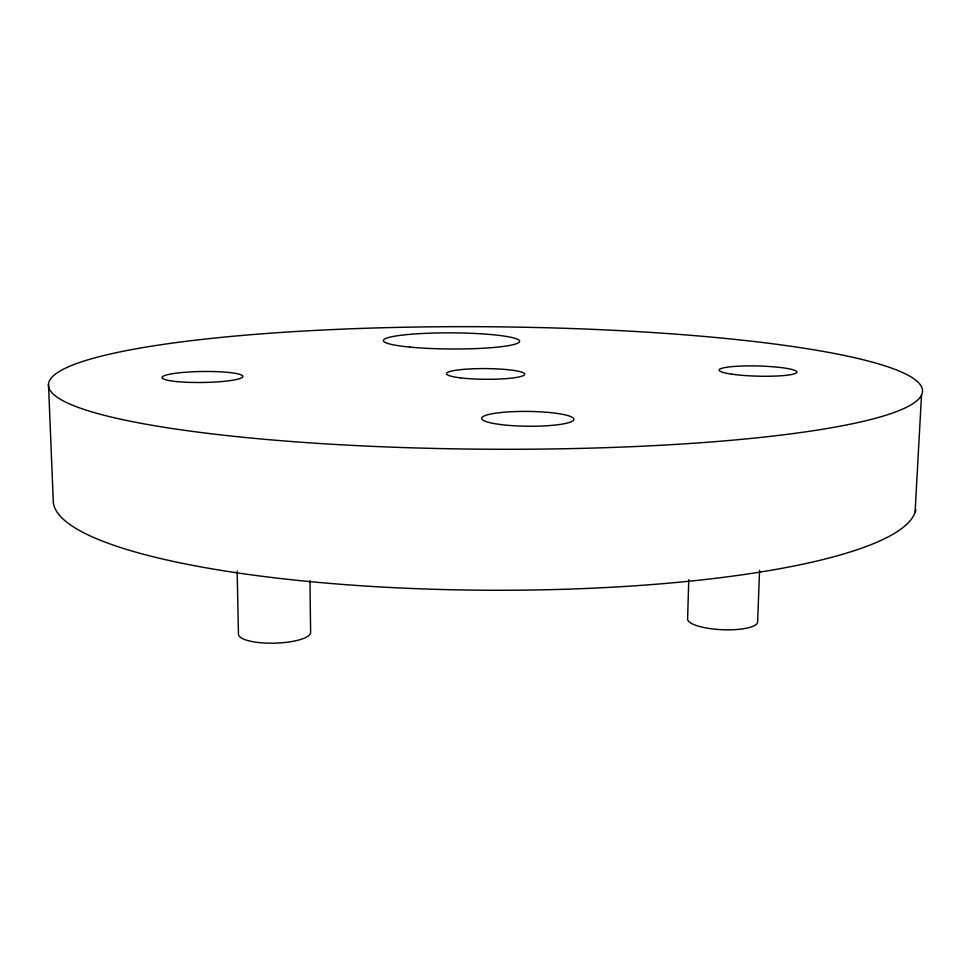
<?xml version="1.0" encoding="UTF-8"?>
<svg xmlns="http://www.w3.org/2000/svg" width="970" height="970" viewBox="0 0 970 970"><rect width="100%" height="100%" fill="white"/><g stroke="black" fill="none" stroke-linecap="round" stroke-linejoin="round"><path stroke-width="1.45" d="M688.773 579.624L687.609 618.787A35.053 9.276 2.5 0 0 722.42 629.712A35.053 9.276 2.5 0 0 757.631 621.746L759.571 570.299M915.074 512.487L921.5 395.142A437.033 61.231 0.4 0 0 293.401 331.655A437.033 61.231 0.4 0 0 241.615 437.118A437.033 61.231 0.4 0 0 921.5 395.142M48.5 384.435L53.217 499.914A431.492 86.839 0.4 0 0 475.082 590.136A431.492 86.839 0.4 0 0 915.874 509.565M237.153 571.087L238.45 634.101A36.108 9.894 -1.5 0 0 275.043 643.146A36.108 9.894 -1.5 0 0 310.606 632.04L309.963 580.618M731.744 374.153A38.861 5.08 1.5 0 0 795.897 373.183A38.861 5.08 1.5 0 0 746.282 365.933A38.861 5.08 1.5 0 0 731.744 374.153M460.459 377.863A39.176 5.347 0.4 0 0 524.188 375.123A39.176 5.347 0.4 0 0 472.16 368.83A39.176 5.347 0.4 0 0 460.459 377.863M176.831 381.586A40.437 5.493 -0.8 0 0 242.379 377.318A40.437 5.493 -0.8 0 0 188.265 372.043A40.437 5.493 -0.8 0 0 176.831 381.586M409.934 347.102A68.094 8.063 0.3 0 0 519.071 342.313A68.094 8.063 0.3 0 0 425.794 333.328A68.094 8.063 0.3 0 0 409.934 347.102M501.332 424.63A46.136 7.408 0.6 0 0 573.707 419.962A46.136 7.408 0.6 0 0 508.183 411.923A46.136 7.408 0.6 0 0 501.332 424.63"/></g></svg>
